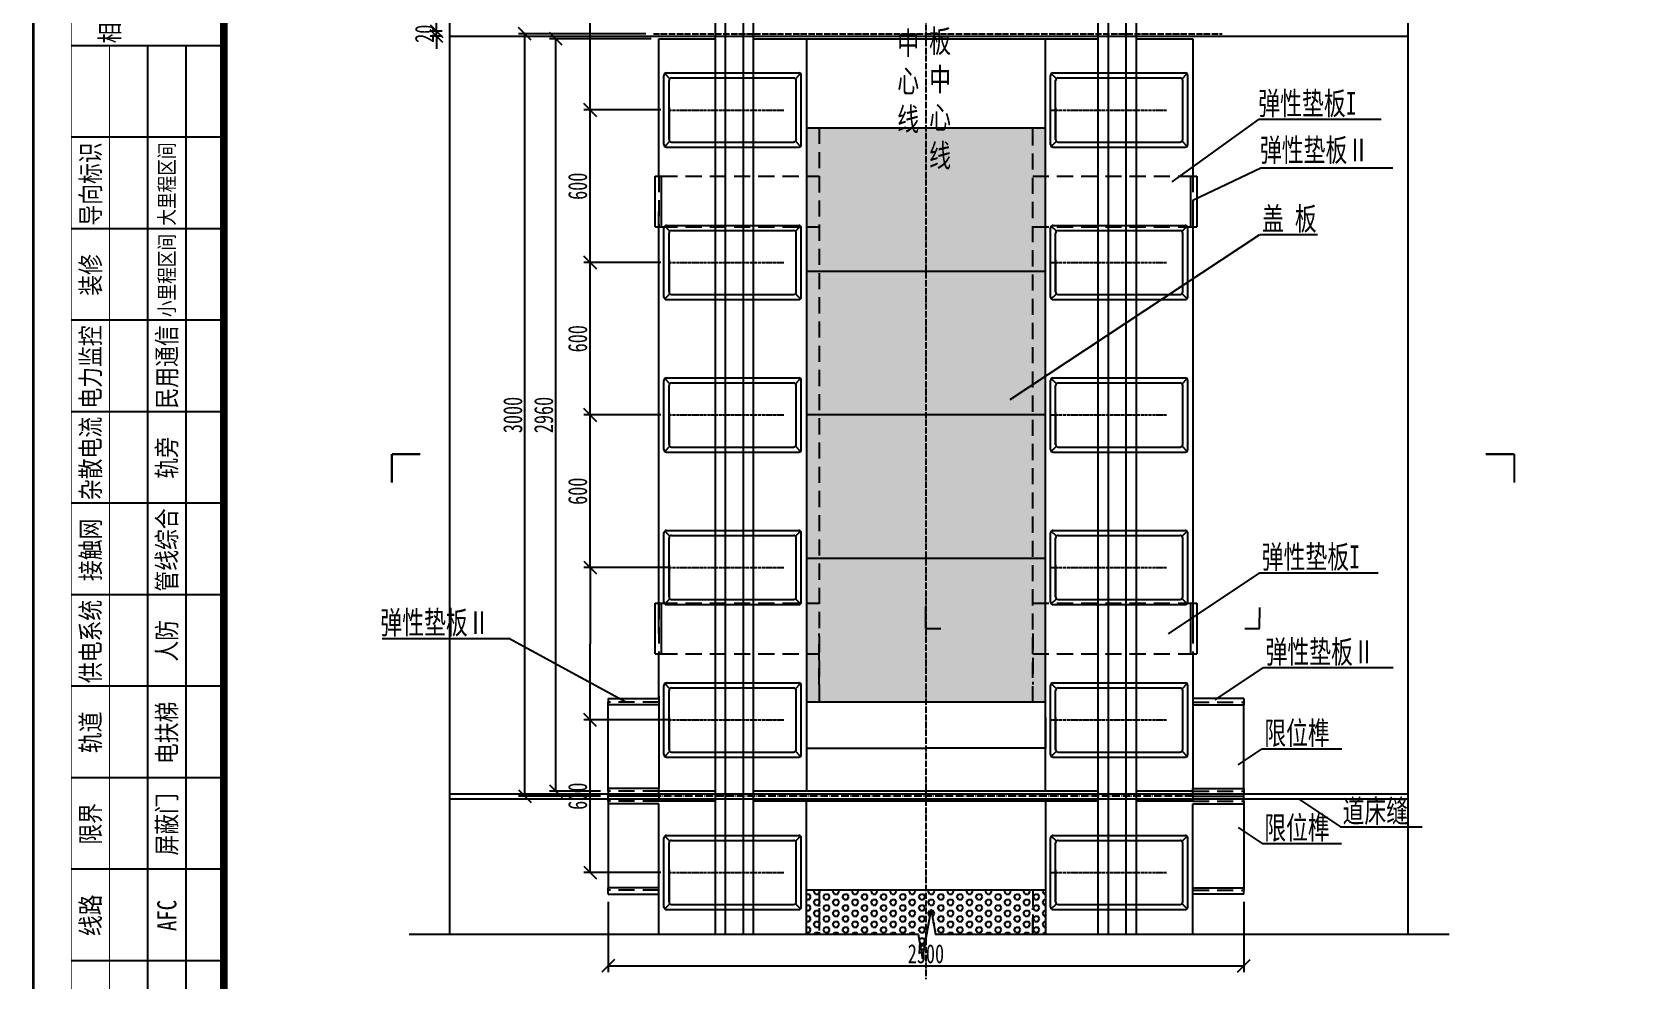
# Model space of a CAD drawing. Header units: millimetres. Extents: x -1537 to 20523, y -39880 to -29629.
# Drawn here: x -1537 to 4728, y -37281 to -33550 of the extents above; entities that cross this region are included whole.
import ezdxf
from ezdxf.enums import TextEntityAlignment as Align

# ---------------------------------------------------------------- set-up
doc = ezdxf.new("R2010")
doc.units = ezdxf.units.MM
for name, pattern in [('ACAD_ISO04W100', [30.5, 24, -3, 0.5, -3]), ('CENTER', [4.1, 3, -0.5, 0.1, -0.5]), ('DASHED', [19.05, 12.7, -6.35])]:
    doc.linetypes.add(name, pattern=pattern)
doc.layers.get('Defpoints').update_dxf_attribs({"color": 250})
for name, color, linetype in [('2', 4, 'Continuous'), ('4', 4, 'Continuous'), ('Axes', 7, 'ACAD_ISO04W100'), ('BZ', 7, 'Continuous'), ('GesoftDrawFrameCountersignBlockLayer', 7, 'Continuous'), ('GesoftDrawFrameCountersignLayer', 7, 'Continuous'), ('GesoftDrawFrameFrameBlockLayer', 7, 'Continuous'), ('GesoftDrawFrameInLineLayer', 85, 'Continuous'), ('GesoftDrawFrameOutLineLayer', 180, 'Continuous'), ('GesoftDrawFrameTitleLayer', 7, 'Continuous'), ('Q◆03 公共标注', 44, 'Continuous'), ('Wall-混凝土墙', 200, 'Continuous'), ('枠', 6, 'Continuous'), ('铁垫板', 7, 'Continuous')]:
    doc.layers.add(name, color=color, linetype=linetype)
doc.styles.add('HZ', font='SimSun.ttf', dxfattribs={"width": 0.7})
doc.styles.add('HZTXT', font='NSimSun.ttf', dxfattribs={"width": 0.7})
doc.styles.get("Standard").update_dxf_attribs({"font": 'arial.ttf'})
doc.styles.add('宋体样式', font='SimSun.ttf', dxfattribs={"width": 0.8})
doc.styles.add('宋体样式宽度0.7', font='SimSun.ttf', dxfattribs={"width": 0.7})
doc.styles.add('宋体样式宽度0.8', font='SimSun.ttf', dxfattribs={"width": 0.8})
doc.styles.add('条形码', font='BC_C39.FBC', dxfattribs={"height": 11})
doc.dimstyles.new('DIMN', dxfattribs={"dimtxt": 75, "dimasz": 50, "dimexe": 25, "dimexo": 30.0005, "dimgap": 10, "dimtad": 1, "dimdec": 0, "dimzin": 0, "dimdsep": 46, "dimtxsty": 'HZ', "dimblk": 'OBLIQUE', "dimcen": 0, "dimclrt": 7, "dimazin": 2, "dimtfac": 1, "dimtdec": 0, "dimtix": 1, "dimtmove": 2, "dimatfit": 3, "dimfxl": 0, "dimtolj": 1, "dimtzin": 0, "dimarcsym": 0})
doc.dimstyles.get("Standard").update_dxf_attribs({"dimtxt": 0.18, "dimasz": 0.18, "dimexe": 0.18, "dimexo": 0.0625, "dimgap": 0.09, "dimtad": 0, "dimtih": 1, "dimtoh": 1, "dimdec": 4, "dimzin": 0, "dimdsep": 46, "dimtxsty": 'Standard', "dimcen": 0.09, "dimadec": 0, "dimazin": 0, "dimtfac": 1, "dimtdec": 4, "dimtofl": 0, "dimtmove": 0, "dimatfit": 3, "dimfxl": 0, "dimtolj": 1, "dimtzin": 0, "dimarcsym": 0})

# ---------------------------------------------------------------- blocks, each defined once
blk = doc.blocks.new('_Oblique')
at = {"color": 0, "linetype": 'ByBlock', "lineweight": -2}
blk.add_line((-0.5, -0.5), (0.5, 0.5), dxfattribs=at)
blk = doc.blocks.new('*D18')
at = {"layer": 'Defpoints', "color": 0, "transparency": 16777216}
for p in [(523.3, -33577), (928.5, -33577), (728.5, -36537)]:
    blk.add_point(p, dxfattribs=at)
at = {"layer": 'Q◆03 公共标注', "color": 0, "lineweight": -2, "transparency": 16777216}
for p, q in [((898.5, -33577), (498.3, -33577)), ((523.3, -36537), (523.3, -33577)), ((698.5, -36537), (498.3, -36537))]:
    blk.add_line(p, q, dxfattribs=at)
at = {"layer": 'Q◆03 公共标注', "color": 0, "lineweight": -2, "transparency": 16777216, "xscale": 50, "yscale": 50, "zscale": 50}
for p, rotation in [((523.3, -33577), 90), ((523.3, -36537), 270)]:
    blk.add_blockref('_Oblique', p, dxfattribs=dict(at, rotation=rotation))
at = {"layer": 'Q◆03 公共标注', "color": 7, "transparency": 16777216, "insert": (475.8, -35057), "char_height": 75, "attachment_point": 5, "rotation": 90, "style": 'HZ'}
blk.add_mtext('\\A1;2960', dxfattribs=at)
blk = doc.blocks.new('*D19')
at = {"layer": 'Defpoints', "color": 0, "transparency": 16777216}
for p in [(401.7, -33557), (907.1, -33557), (728.5, -36557)]:
    blk.add_point(p, dxfattribs=at)
at = {"layer": 'Q◆03 公共标注', "color": 0, "lineweight": -2, "transparency": 16777216}
for p, q in [((877.1, -33557), (376.7, -33557)), ((401.7, -36557), (401.7, -33557)), ((698.5, -36557), (376.7, -36557))]:
    blk.add_line(p, q, dxfattribs=at)
at = {"layer": 'Q◆03 公共标注', "color": 0, "lineweight": -2, "transparency": 16777216, "xscale": 50, "yscale": 50, "zscale": 50}
for p, rotation in [((401.7, -33557), 90), ((401.7, -36557), 270)]:
    blk.add_blockref('_Oblique', p, dxfattribs=dict(at, rotation=rotation))
at = {"layer": 'Q◆03 公共标注', "color": 7, "transparency": 16777216, "insert": (354.2, -35057), "char_height": 75, "attachment_point": 5, "rotation": 90, "style": 'HZ'}
blk.add_mtext('\\A1;3000', dxfattribs=at)
blk = doc.blocks.new('*D21')
at = {"layer": 'Defpoints', "color": 0, "transparency": 16777216}
for p in [(728.5, -36942), (3228.5, -36942), (3228.5, -37224.8)]:
    blk.add_point(p, dxfattribs=at)
at = {"layer": 'Q◆03 公共标注', "color": 0, "lineweight": -2, "transparency": 16777216}
for p, q in [((728.5, -36972), (728.5, -37249.8)), ((3228.5, -36972), (3228.5, -37249.8)), ((728.5, -37224.8), (3228.5, -37224.8))]:
    blk.add_line(p, q, dxfattribs=at)
at = {"layer": 'Q◆03 公共标注', "color": 0, "lineweight": -2, "transparency": 16777216, "xscale": 50, "yscale": 50, "zscale": 50, "rotation": 180}
blk.add_blockref('_Oblique', (728.5, -37224.8), dxfattribs=at)
at = {"layer": 'Q◆03 公共标注', "color": 0, "lineweight": -2, "transparency": 16777216, "xscale": 50, "yscale": 50, "zscale": 50}
blk.add_blockref('_Oblique', (3228.5, -37224.8), dxfattribs=at)
at = {"layer": 'Q◆03 公共标注', "color": 7, "transparency": 16777216, "insert": (1978.5, -37177.3), "char_height": 75, "attachment_point": 5, "style": 'HZ'}
blk.add_mtext('\\A1;2500', dxfattribs=at)
blk = doc.blocks.new('*D22')
at = {"layer": 'BZ', "color": 0, "lineweight": -2, "transparency": 16777216}
for p, q in [((1508.5, -36247.1), (1508.5, -36368.2)), ((2448.5, -36247.1), (2448.5, -36368.2)), ((1508.6, -36368), (1977.9, -36368)), ((2448.3, -36368), (1979.1, -36368))]:
    blk.add_line(p, q, dxfattribs=at)
at = {"layer": 'BZ', "color": 0, "transparency": 16777216}
for points in [[(1508.6, -36368), (1508.6, -36368.1), (1508.5, -36368)], [(2448.3, -36368), (2448.3, -36368.1), (2448.5, -36368)]]:
    blk.add_solid(points, dxfattribs=at)
at = {"layer": 'Defpoints', "color": 0, "transparency": 16777216}
for p in [(1508.5, -36247), (2448.5, -36247), (2448.5, -36368)]:
    blk.add_point(p, dxfattribs=at)
at = {"layer": 'BZ', "color": 0, "transparency": 16777216, "insert": (1978.5, -36368), "char_height": 0.18, "attachment_point": 5}
blk.add_mtext('\\A1;940.0000', dxfattribs=at)
blk = doc.blocks.new('*D17')
at = {"layer": 'BZ', "color": 0, "lineweight": -2, "transparency": 16777216}
for p, q in [((966.6, -35657), (658.5, -35657)), ((658.7, -35657.2), (658.7, -35956.8)), ((658.7, -36256.8), (658.7, -35957.2)), ((966.6, -36257), (658.5, -36257))]:
    blk.add_line(p, q, dxfattribs=at)
at = {"layer": 'BZ', "color": 0, "transparency": 16777216}
for points in [[(658.6, -35657.2), (658.7, -35657.2), (658.7, -35657)], [(658.6, -36256.8), (658.7, -36256.8), (658.7, -36257)]]:
    blk.add_solid(points, dxfattribs=at)
at = {"layer": 'Defpoints', "color": 0, "transparency": 16777216}
for p in [(658.7, -35657), (966.7, -35657), (966.7, -36257)]:
    blk.add_point(p, dxfattribs=at)
at = {"layer": 'BZ', "color": 0, "transparency": 16777216, "insert": (658.7, -35957), "char_height": 0.18, "attachment_point": 5}
blk.add_mtext('\\A1;600.0000', dxfattribs=at)
blk = doc.blocks.new('*D12')
at = {"layer": 'Defpoints', "color": 0, "transparency": 16777216}
for p in [(658.7, -33857), (966.7, -33857), (966.7, -34457)]:
    blk.add_point(p, dxfattribs=at)
at = {"layer": 'Q◆03 公共标注', "color": 0, "lineweight": -2, "transparency": 16777216}
for p, q in [((936.7, -33857), (633.7, -33857)), ((658.7, -34457), (658.7, -33857)), ((936.7, -34457), (633.7, -34457))]:
    blk.add_line(p, q, dxfattribs=at)
at = {"layer": 'Q◆03 公共标注', "color": 0, "lineweight": -2, "transparency": 16777216, "xscale": 50, "yscale": 50, "zscale": 50}
for p, rotation in [((658.7, -33857), 90), ((658.7, -34457), 270)]:
    blk.add_blockref('_Oblique', p, dxfattribs=dict(at, rotation=rotation))
at = {"layer": 'Q◆03 公共标注', "color": 7, "transparency": 16777216, "insert": (609.2, -34157), "char_height": 75, "attachment_point": 5, "rotation": 90, "style": 'HZ'}
blk.add_mtext('\\A1;600', dxfattribs=at)
blk = doc.blocks.new('*D13')
at = {"layer": 'Defpoints', "color": 0, "transparency": 16777216}
for p in [(658.7, -33257), (966.7, -33257), (966.7, -33857)]:
    blk.add_point(p, dxfattribs=at)
at = {"layer": 'Q◆03 公共标注', "color": 0, "lineweight": -2, "transparency": 16777216}
for p, q in [((936.7, -33257), (633.7, -33257)), ((658.7, -33857), (658.7, -33257)), ((936.7, -33857), (633.7, -33857))]:
    blk.add_line(p, q, dxfattribs=at)
at = {"layer": 'Q◆03 公共标注', "color": 0, "lineweight": -2, "transparency": 16777216, "xscale": 50, "yscale": 50, "zscale": 50}
for p, rotation in [((658.7, -33257), 90), ((658.7, -33857), 270)]:
    blk.add_blockref('_Oblique', p, dxfattribs=dict(at, rotation=rotation))
at = {"layer": 'Q◆03 公共标注', "color": 7, "transparency": 16777216, "insert": (609.2, -33464), "char_height": 75, "attachment_point": 5, "rotation": 90, "style": 'HZ'}
blk.add_mtext('\\A1;600', dxfattribs=at)
blk = doc.blocks.new('*D14')
at = {"layer": 'Defpoints', "color": 0, "transparency": 16777216}
for p in [(658.7, -34457), (966.7, -34457), (966.7, -35057)]:
    blk.add_point(p, dxfattribs=at)
at = {"layer": 'Q◆03 公共标注', "color": 0, "lineweight": -2, "transparency": 16777216}
for p, q in [((936.7, -34457), (633.7, -34457)), ((658.7, -35057), (658.7, -34457)), ((936.7, -35057), (633.7, -35057))]:
    blk.add_line(p, q, dxfattribs=at)
at = {"layer": 'Q◆03 公共标注', "color": 0, "lineweight": -2, "transparency": 16777216, "xscale": 50, "yscale": 50, "zscale": 50}
for p, rotation in [((658.7, -34457), 90), ((658.7, -35057), 270)]:
    blk.add_blockref('_Oblique', p, dxfattribs=dict(at, rotation=rotation))
at = {"layer": 'Q◆03 公共标注', "color": 7, "transparency": 16777216, "insert": (609.2, -34757), "char_height": 75, "attachment_point": 5, "rotation": 90, "style": 'HZ'}
blk.add_mtext('\\A1;600', dxfattribs=at)
blk = doc.blocks.new('*D15')
at = {"layer": 'Defpoints', "color": 0, "transparency": 16777216}
for p in [(658.7, -35057), (966.7, -35057), (966.7, -35657)]:
    blk.add_point(p, dxfattribs=at)
at = {"layer": 'Q◆03 公共标注', "color": 0, "lineweight": -2, "transparency": 16777216}
for p, q in [((936.7, -35057), (633.7, -35057)), ((658.7, -35657), (658.7, -35057)), ((936.7, -35657), (633.7, -35657))]:
    blk.add_line(p, q, dxfattribs=at)
at = {"layer": 'Q◆03 公共标注', "color": 0, "lineweight": -2, "transparency": 16777216, "xscale": 50, "yscale": 50, "zscale": 50}
for p, rotation in [((658.7, -35057), 90), ((658.7, -35657), 270)]:
    blk.add_blockref('_Oblique', p, dxfattribs=dict(at, rotation=rotation))
at = {"layer": 'Q◆03 公共标注', "color": 7, "transparency": 16777216, "insert": (609.2, -35357), "char_height": 75, "attachment_point": 5, "rotation": 90, "style": 'HZ'}
blk.add_mtext('\\A1;600', dxfattribs=at)
blk = doc.blocks.new('*D16')
at = {"layer": 'Defpoints', "color": 0, "transparency": 16777216}
for p in [(658.7, -36257), (966.7, -36257), (966.7, -36857)]:
    blk.add_point(p, dxfattribs=at)
at = {"layer": 'Q◆03 公共标注', "color": 0, "lineweight": -2, "transparency": 16777216}
for p, q in [((936.7, -36257), (633.7, -36257)), ((658.7, -36857), (658.7, -36257)), ((936.7, -36857), (633.7, -36857))]:
    blk.add_line(p, q, dxfattribs=at)
at = {"layer": 'Q◆03 公共标注', "color": 0, "lineweight": -2, "transparency": 16777216, "xscale": 50, "yscale": 50, "zscale": 50}
for p, rotation in [((658.7, -36257), 90), ((658.7, -36857), 270)]:
    blk.add_blockref('_Oblique', p, dxfattribs=dict(at, rotation=rotation))
at = {"layer": 'Q◆03 公共标注', "color": 7, "transparency": 16777216, "insert": (609.2, -36557), "char_height": 75, "attachment_point": 5, "rotation": 90, "style": 'HZ'}
blk.add_mtext('\\A1;600', dxfattribs=at)
blk = doc.blocks.new('*D23')
at = {"layer": 'Defpoints', "color": 0, "transparency": 16777216}
for p in [(54.5, -33547), (106.2, -33547), (106.2, -33567)]:
    blk.add_point(p, dxfattribs=at)
at = {"layer": 'Q◆03 公共标注', "color": 0, "lineweight": -2, "transparency": 16777216}
for p, q in [((54.5, -33547), (54.5, -33497)), ((76.2, -33547), (29.5, -33547)), ((76.2, -33567), (29.5, -33567)), ((54.5, -33567), (54.5, -33547)), ((54.5, -33567), (54.5, -33617))]:
    blk.add_line(p, q, dxfattribs=at)
at = {"layer": 'Q◆03 公共标注', "color": 0, "lineweight": -2, "transparency": 16777216, "xscale": 50, "yscale": 50, "zscale": 50}
for p, rotation in [((54.5, -33547), 270), ((54.5, -33567), 90)]:
    blk.add_blockref('_Oblique', p, dxfattribs=dict(at, rotation=rotation))
at = {"layer": 'Q◆03 公共标注', "color": 7, "transparency": 16777216, "insert": (7, -33557), "char_height": 75, "attachment_point": 5, "rotation": 90, "style": 'HZ'}
blk.add_mtext('\\A1;20', dxfattribs=at)
blk = doc.blocks.new('杭州4号线二期会签定义_2e1cf7a908f61d0b50dc33cccab90907')
at = {"layer": 'GesoftDrawFrameCountersignLayer', "color": 7}
for p, q in [((0, 204), (-20, 204)), ((0, 192), (-20, 192)), ((0, 180), (-20, 180)), ((0, 168), (-20, 168)), ((0, 156), (-20, 156)), ((0, 144), (-20, 144)), ((0, 132), (-20, 132)), ((0, 120), (-20, 120)), ((0, 108), (-20, 108)), ((0, 96), (-20, 96)), ((0, 84), (-20, 84))]:
    blk.add_line(p, q, dxfattribs=at)
for points in [[(0, 285), (0, 0)], [(-10, 204), (-10, 0)], [(-5, 204), (-5, 0)]]:
    blk.add_lwpolyline(points, dxfattribs=at)
at = {"layer": 'GesoftDrawFrameCountersignLayer', "color": 7, "const_width": 0.1}
for points in [[(-20, 282), (-20, 0)], [(-15, 204), (-15, 0)]]:
    blk.add_lwpolyline(points, dxfattribs=at)
at = {"layer": 'GesoftDrawFrameCountersignLayer', "color": 7, "style": '宋体样式宽度0.8', "width": 0.8}
for s, height, p in [('相关线路', 2.5, (-13.71, 204.33)), ('导向标识', 2.5, (-16.23, 180.42)), ('大里程区间', 2, (-6.48, 180.42)), ('小里程区间', 2, (-6.48, 168.42)), ('装修', 2.5, (-16.23, 171.23)), ('电力监控', 2.5, (-16.23, 156.42)), ('民用通信', 2.5, (-6.23, 156.42)), ('杂散电流', 2.5, (-16.23, 144.42)), ('轨旁', 2.5, (-6.23, 147.23)), ('管线综合', 2.5, (-6.23, 132.42)), ('接触网', 2.5, (-16.23, 133.8)), ('供电系统', 2.5, (-16.23, 120.42)), ('人防', 2.5, (-6.23, 123.23)), ('电扶梯', 2.5, (-6.23, 109.8)), ('轨道', 2.5, (-16.23, 111.23)), ('限界', 2.5, (-16.23, 99.23)), ('屏蔽门', 2.5, (-6.23, 97.8)), ('线路', 2.5, (-16.23, 87.23)), ('AFC', 2.5, (-6.23, 87.9))]:
    blk.add_text(s, height=height, rotation=90, dxfattribs=at).set_placement(p)
blk = doc.blocks.new('0.75_ffb4e8d4558ec0704e1d2cd9ca1a2cbc')
at = {"layer": 'GesoftDrawFrameInLineLayer', "color": 0, "const_width": 1}
blk.add_lwpolyline([(0, 0), (0, 287), (-705, 287), (-705, 0), (0, 0)], dxfattribs=at)
at = {"layer": 'GesoftDrawFrameOutLineLayer', "color": 0, "const_width": 0.35}
blk.add_lwpolyline([(5, -5), (5, 292), (-730, 292), (-730, -5), (5, -5)], dxfattribs=at)
blk = doc.blocks.new('GESOFT00000000NEW_049a35bf7f0736cc4250df00ece10f93_ffb4e8d4558ec0704e1d2cd9ca1a2cbc_2e1cf7a908f61d0b50dc33cccab90907')
at = {"layer": 'GesoftDrawFrameCountersignBlockLayer'}
blk.add_blockref('杭州4号线二期会签定义_2e1cf7a908f61d0b50dc33cccab90907', (-705, 0), dxfattribs=at)
at = {"layer": 'GesoftDrawFrameFrameBlockLayer'}
blk.add_blockref('0.75_ffb4e8d4558ec0704e1d2cd9ca1a2cbc', (0, 0), dxfattribs=at)
at = {"layer": 'GesoftDrawFrameTitleLayer', "color": 7, "style": '条形码', "width": 2}
blk.add_attdef('BARCODE', (-2.8, 60.5), '', height=6, rotation=90, dxfattribs=at)
at = {"layer": 'GesoftDrawFrameTitleLayer', "style": '宋体样式'}
for tag, height, width, p in [('GCMC0', 3.6, 0.8, (-40, 43.4)), ('SHEJI', 2.5, 0.8, (-154, 35.2)), ('SHEJI2', 2.5, 0.8, (-137.76, 35.27)), ('SJJD', 2.5, 0.8, (-14, 34.4)), ('JIAOHE', 2.5, 0.8, (-154, 28.8)), ('JIAOHE2', 2.5, 0.8, (-137.61, 28.83)), ('VERSION0', 2.5, 0.8, (-14, 26.4)), ('ZTSD', 2.5, 0.8, (-190, 24)), ('ZYFZR1', 2.5, 0.8, (-154, 22.4)), ('ZYFZR2', 2.5, 0.8, (-137.76, 22.24)), ('CEMING', 4, 0.7, (-84, 22.59)), ('BILI', 2.5, 0.8, (-14, 18.4)), ('XMFZR1', 2.5, 0.8, (-154, 16)), ('XMFZR2', 2.5, 0.8, (-137.98, 16.22)), ('DOCNAME0', 3.5, 0.9, (-84, 13.27)), ('SENHE', 2.5, 0.8, (-154, 9.6)), ('SENHE2', 2.5, 0.8, (-137.41, 9.52)), ('DOCNAME2', 3.5, 0.9, (-84, 9.42)), ('RIQI', 2.5, 0.8, (-14, 10.4)), ('XTSD', 2.5, 0.8, (-190, 4.8)), ('SENDING', 2.5, 0.8, (-154, 3.2)), ('SENDING2', 2.5, 0.8, (-137.41, 3.81)), ('TUHAO', 2.5, 0.8, (-91.5, 3.2)), ('PROJECTNO', 2.5, 0.8, (-47.5, 3.2)), ('PAGENUMBER', 2.5, 0.8, (-31.78, 3.83)), ('PAGECOUNT', 2.5, 0.8, (-10.8, 3.83))]:
    blk.add_attdef(tag, text='', height=height, dxfattribs=dict(at, width=width)).set_placement(p, align=Align.MIDDLE_CENTER)
blk.add_attdef('PIANMING', text='', height=4, dxfattribs=at).set_placement((-84, 31.09), align=Align.MIDDLE_CENTER)

msp = doc.modelspace()

# ---------------------------------------------------------------- hatches: boundary and pattern name
at = {"layer": 'BZ'}
h = msp.add_hatch(dxfattribs=at)
h.set_pattern_fill('HEX', color=256, scale=100, style=0)
h.set_pattern_definition([(0, (-16837.072, 1964.336), (0, 21.650635), [12.5, -25]), (120, (-16837.072, 1964.336), (-18.75, -10.825318), [12.5, -25]), (60, (-16824.572, 1964.336), (-18.75, 10.825318), [12.5, -25])])
h.paths.add_polyline_path([(1508.46258, -33927.01782), (2448.46258, -33927.01782), (2448.46258, -36187.01782), (1508.46258, -36187.01782)])
h = msp.add_hatch(dxfattribs=at)
h.set_pattern_fill('HEX', color=256, scale=100, style=0)
h.set_pattern_definition([(0, (-16080.887, -13775.577), (0, 21.650635), [12.5, -25]), (120, (-16080.887, -13775.577), (-18.75, -10.825318), [12.5, -25]), (60, (-16068.387, -13775.577), (-18.75, 10.825318), [12.5, -25])])
h.paths.add_polyline_path([(1508.46258, -37099.36661), (1948.25145, -37099.36661), (1965.12392, -37195.05515), (1998.86886, -37003.67807), (2015.74133, -37099.36661), (2448.46258, -37099.36661), (2448.46258, -36927.01782), (1508.46258, -36927.01782)])

# ---------------------------------------------------------------- linework, layer by layer
at = {"color": 3}
msp.add_line((798.08078, -36187.01782), (338.17484, -35935.77156), dxfattribs=at)
at = {"layer": '2'}
for p, q in [((928.46258, -34117.01782), (938.46258, -34117.01782)), ((3018.46258, -34117.01782), (3028.46258, -34117.01782)), ((928.46258, -34317.01782), (938.46258, -34317.01782)), ((3018.46258, -34317.01782), (3028.46258, -34317.01782)), ((928.46258, -35797.01782), (938.46258, -35797.01782)), ((3018.46258, -35797.01782), (3028.46258, -35797.01782)), ((3018.46258, -35997.01782), (3028.46258, -35997.01782))]:
    msp.add_line(p, q, dxfattribs=at)
at = {"layer": '4'}
for p, q in [((106.17022, -37099.36661), (106.17022, -33022.42944)), ((3874.87812, -37099.36661), (3874.87812, -33022.42944)), ((106.17022, -33567.01782), (3874.87812, -33567.01782)), ((928.46258, -33577.01782), (1150.96258, -33577.01782)), ((928.46258, -34117.01782), (928.46258, -33577.01782)), ((1300.96258, -33577.01782), (2655.96258, -33577.01782)), ((1508.46258, -33577.01782), (1508.46258, -36537.01782)), ((2448.46258, -36537.01782), (2448.46258, -33577.01782)), ((2805.99267, -33577.01782), (3028.46258, -33577.01782)), ((3028.46258, -33577.01782), (3028.46258, -34117.01782)), ((1508.46258, -33927.01782), (2448.46258, -33927.01782)), ((913.46258, -34317.01782), (913.46258, -34117.01782)), ((913.46258, -34117.01782), (938.46258, -34117.01782)), ((938.46258, -34317.01782), (938.46258, -34117.01782)), ((3018.46258, -34117.01782), (3018.46258, -34317.01782)), ((3018.46258, -34117.01782), (3043.46258, -34117.01782)), ((3043.46258, -34117.01782), (3043.46258, -34317.01782)), ((928.46258, -35917.01782), (928.46258, -34257.01782)), ((3028.46258, -34257.01782), (3028.46258, -35917.01782)), ((913.46258, -34317.01782), (938.46258, -34317.01782)), ((3018.46258, -34317.01782), (3043.46258, -34317.01782)), ((2448.46258, -34492.01782), (1508.46258, -34492.01782)), ((2448.46258, -35057.01782), (1508.46258, -35057.01782)), ((2448.46258, -35622.01782), (1508.46258, -35622.01782)), ((913.46258, -35997.01782), (913.46258, -35797.01782)), ((913.46258, -35797.01782), (938.46258, -35797.01782)), ((938.46258, -35997.01782), (938.46258, -35797.01782)), ((1978.46258, -35897.01782), (1978.47617, -35812.44619)), ((3018.46258, -35797.01782), (3018.46258, -35997.01782)), ((3018.46258, -35797.01782), (3043.46258, -35797.01782)), ((3043.46258, -35797.01782), (3043.46258, -35997.01782)), ((3290.90694, -35897.01782), (3290.92054, -35815.01189)), ((1978.46258, -35897.01782), (2036.90396, -35897.01782)), ((3232.46556, -35897.01782), (3290.90694, -35897.01782)), ((913.46258, -35997.01782), (938.46258, -35997.01782)), ((928.46258, -36177.01782), (928.46258, -35997.01782)), ((3018.46258, -35997.01782), (3043.46258, -35997.01782)), ((3028.46258, -35997.01782), (3028.46258, -36187.01782)), ((728.46258, -36172.01782), (928.46258, -36172.01782)), ((728.46258, -36172.01782), (728.46258, -36197.01782)), ((728.46258, -36537.01782), (728.46258, -36187.01782)), ((928.46258, -36197.01782), (728.46258, -36197.01782)), ((928.46258, -36162.01782), (928.46258, -36527.01782)), ((2448.46258, -36187.01782), (1508.46258, -36187.01782)), ((3228.46258, -36172.01782), (3028.46258, -36172.01782)), ((3028.46258, -36172.01782), (3028.46258, -36197.01782)), ((3028.46258, -36197.01782), (3228.46258, -36197.01782)), ((3028.46258, -36197.01782), (3028.46258, -36527.01782)), ((3228.46258, -36172.01782), (3228.46258, -36197.01782)), ((3228.46258, -36537.01782), (3228.46258, -36187.01782)), ((106.17022, -36547.01782), (3874.87812, -36547.01782)), ((106.17022, -36567.01782), (3874.87812, -36567.01782)), ((728.46258, -36527.01782), (728.46258, -36552.01782)), ((928.46258, -36527.01782), (728.46258, -36527.01782)), ((728.46258, -36577.01782), (728.46258, -36552.01782)), ((928.46258, -36557.01782), (728.46258, -36557.01782)), ((928.46258, -36557.01782), (728.46258, -36557.01782)), ((728.46258, -36577.01782), (728.46258, -36927.01782)), ((928.46258, -36587.01782), (728.46258, -36587.01782)), ((928.46258, -36552.01782), (928.46258, -36527.01782)), ((1150.96258, -36537.01782), (928.46258, -36537.01782)), ((928.46258, -36552.01782), (928.46258, -36577.01782)), ((1150.96258, -36577.01782), (928.46258, -36577.01782)), ((928.46258, -37099.36661), (928.46258, -36587.01782)), ((2655.96258, -36537.01782), (1300.96258, -36537.01782)), ((2655.96258, -36577.01782), (1300.96258, -36577.01782)), ((1508.46258, -37099.36661), (1508.46258, -36577.01782)), ((2448.46258, -36577.01782), (2448.46258, -37099.36661)), ((3028.46258, -36537.01782), (2805.99267, -36537.01782)), ((3028.46258, -36577.01782), (2805.99267, -36577.01782)), ((3028.46258, -36552.01782), (3028.46258, -36527.01782)), ((3028.46258, -36527.01782), (3228.46258, -36527.01782)), ((3028.46258, -36552.01782), (3028.46258, -36577.01782)), ((3028.46258, -36557.01782), (3228.46258, -36557.01782)), ((3028.46258, -36557.01782), (3228.46258, -36557.01782)), ((3028.46258, -36587.01782), (3228.46258, -36587.01782)), ((3028.46258, -36917.01782), (3028.46258, -36587.01782)), ((3228.46258, -36527.01782), (3228.46258, -36552.01782)), ((3228.46258, -36577.01782), (3228.46258, -36552.01782)), ((3228.46258, -36577.01782), (3228.46258, -36927.01782)), ((728.46258, -36942.01782), (728.46258, -36917.01782)), ((928.46258, -36917.01782), (728.46258, -36917.01782)), ((728.46258, -36942.01782), (928.46258, -36942.01782)), ((2448.46258, -36927.01782), (1508.46258, -36927.01782)), ((3028.46258, -37099.36661), (3028.46258, -36917.01782)), ((3028.46258, -36917.01782), (3228.46258, -36917.01782)), ((3228.46258, -36942.01782), (3028.46258, -36942.01782)), ((3228.46258, -36942.01782), (3228.46258, -36917.01782))]:
    msp.add_line(p, q, dxfattribs=at)
at = {"layer": '4', "color": 2, "linetype": 'DASHED', "ltscale": 5}
for p, q in [((1558.46258, -33927.01782), (1558.46258, -36187.01782)), ((2398.46258, -36187.01782), (2398.46258, -33927.01782)), ((928.46258, -34117.01782), (928.46258, -34317.01782)), ((938.46258, -34117.01782), (1558.46258, -34117.01782)), ((2398.46258, -34117.01782), (3018.46258, -34117.01782)), ((3028.46258, -34117.01782), (3028.46258, -34317.01782)), ((938.46258, -34317.01782), (1558.46258, -34317.01782)), ((2398.46258, -34317.01782), (3018.46258, -34317.01782)), ((928.46258, -35797.01782), (928.46258, -35997.01782)), ((938.46258, -35797.01782), (1558.46258, -35797.01782)), ((2398.46258, -35797.01782), (3018.46258, -35797.01782)), ((3028.46258, -35797.01782), (3028.46258, -35997.01782)), ((1558.46258, -36117.01782), (1558.46258, -35917.01782)), ((2398.46258, -35917.01782), (2398.46258, -36117.01782)), ((938.46258, -35997.01782), (1558.46258, -35997.01782)), ((2398.46258, -35997.01782), (3018.46258, -35997.01782)), ((928.46258, -36187.01782), (728.46258, -36187.01782)), ((3028.46258, -36187.01782), (3228.46258, -36187.01782)), ((928.46258, -36537.01782), (728.46258, -36537.01782)), ((928.46258, -36577.01782), (728.46258, -36577.01782)), ((3028.46258, -36537.01782), (3228.46258, -36537.01782)), ((3028.46258, -36577.01782), (3228.46258, -36577.01782)), ((928.46258, -36927.01782), (728.46258, -36927.01782)), ((1558.46258, -36927.01782), (1558.46258, -37099.36661)), ((2398.46258, -36927.01782), (2398.46258, -37099.36661)), ((3028.46258, -36927.01782), (3228.46258, -36927.01782)), ((1558.46258, -36997.01782), (1558.46258, -37099.36661)), ((2398.46258, -37099.36661), (2398.46258, -36997.01782))]:
    msp.add_line(p, q, dxfattribs=at)
at = {"layer": 'Axes', "color": 6}
for p, q in [((1978.46258, -33032.47067), (1978.46258, -37277.3553)), ((907.09553, -33557.01782), (3143.01842, -33557.01782))]:
    msp.add_line(p, q, dxfattribs=at)
at = {"layer": 'Axes', "color": 2, "ltscale": 0.5}
for p, q in [((966.65729, -33857.01782), (1419.30367, -33857.01782)), ((2472.36155, -33857.01782), (2925.00792, -33857.01782)), ((966.65729, -34457.01782), (1419.30367, -34457.01782)), ((2472.36155, -34457.01782), (2925.00792, -34457.01782)), ((966.65729, -35057.01782), (1419.30367, -35057.01782)), ((2472.36155, -35057.01782), (2925.00792, -35057.01782)), ((966.65729, -35657.01782), (1419.30367, -35657.01782)), ((2472.36155, -35657.01782), (2925.00792, -35657.01782)), ((966.65729, -36257.01782), (1419.30367, -36257.01782)), ((2472.36155, -36257.01782), (2925.00792, -36257.01782)), ((966.65729, -36857.01782), (1419.30367, -36857.01782)), ((2472.36155, -36857.01782), (2925.00792, -36857.01782))]:
    msp.add_line(p, q, dxfattribs=at)
at = {"layer": 'BZ', "color": 1}
for p, q in [((948.51359, -33993.01782), (948.51359, -33721.01782)), ((971.44253, -33733.94675), (951.44253, -33713.94675)), ((958.51359, -33711.01782), (1478.46258, -33711.01782)), ((968.51359, -33973.01782), (968.51359, -33741.01782)), ((978.51359, -33731.01782), (1458.46258, -33731.01782)), ((1465.53365, -33733.94675), (1485.53365, -33713.94675)), ((1468.46258, -33973.01782), (1468.46258, -33741.01782)), ((1488.46258, -33993.01782), (1488.46258, -33721.01782)), ((2468.51359, -33993.01782), (2468.51359, -33721.01782)), ((2491.44253, -33733.94675), (2471.44253, -33713.94675)), ((2478.51359, -33711.01782), (2998.46258, -33711.01782)), ((2488.51359, -33973.01782), (2488.51359, -33741.01782)), ((2498.51359, -33731.01782), (2978.46258, -33731.01782)), ((2985.53365, -33733.94675), (3005.53365, -33713.94675)), ((2988.46258, -33973.01782), (2988.46258, -33741.01782)), ((3008.46258, -33993.01782), (3008.46258, -33721.01782)), ((968.51359, -33846.81478), (968.51359, -33973.01782)), ((2488.51359, -33846.81478), (2488.51359, -33973.01782)), ((951.44253, -34000.08889), (971.44253, -33980.08889)), ((958.51359, -34003.01782), (1478.46258, -34003.01782)), ((978.51359, -33983.01782), (1458.46258, -33983.01782)), ((1465.53365, -33980.08889), (1485.53365, -34000.08889)), ((2471.44253, -34000.08889), (2491.44253, -33980.08889)), ((2478.51359, -34003.01782), (2998.46258, -34003.01782)), ((2498.51359, -33983.01782), (2978.46258, -33983.01782)), ((2985.53365, -33980.08889), (3005.53365, -34000.08889)), ((948.51359, -34593.01782), (948.51359, -34321.01782)), ((971.44253, -34333.94675), (951.44253, -34313.94675)), ((958.51359, -34311.01782), (1478.46258, -34311.01782)), ((978.51359, -34331.01782), (1458.46258, -34331.01782)), ((1465.53365, -34333.94675), (1485.53365, -34313.94675)), ((1488.46258, -34593.01782), (1488.46258, -34321.01782)), ((2468.51359, -34593.01782), (2468.51359, -34321.01782)), ((2491.44253, -34333.94675), (2471.44253, -34313.94675)), ((2478.51359, -34311.01782), (2998.46258, -34311.01782)), ((2498.51359, -34331.01782), (2978.46258, -34331.01782)), ((2985.53365, -34333.94675), (3005.53365, -34313.94675)), ((3008.46258, -34593.01782), (3008.46258, -34321.01782)), ((968.51359, -34573.01782), (968.51359, -34341.01782)), ((1468.46258, -34573.01782), (1468.46258, -34341.01782)), ((2488.51359, -34573.01782), (2488.51359, -34341.01782)), ((2988.46258, -34573.01782), (2988.46258, -34341.01782)), ((968.51359, -34446.81478), (968.51359, -34573.01782)), ((2488.51359, -34446.81478), (2488.51359, -34573.01782)), ((951.44253, -34600.08889), (971.44253, -34580.08889)), ((978.51359, -34583.01782), (1458.46258, -34583.01782)), ((1465.53365, -34580.08889), (1485.53365, -34600.08889)), ((2471.44253, -34600.08889), (2491.44253, -34580.08889)), ((2498.51359, -34583.01782), (2978.46258, -34583.01782)), ((2985.53365, -34580.08889), (3005.53365, -34600.08889)), ((958.51359, -34603.01782), (1478.46258, -34603.01782)), ((2478.51359, -34603.01782), (2998.46258, -34603.01782)), ((948.51359, -35193.01782), (948.51359, -34921.01782)), ((971.44253, -34933.94675), (951.44253, -34913.94675)), ((958.51359, -34911.01782), (1478.46258, -34911.01782)), ((968.51359, -35173.01782), (968.51359, -34941.01782)), ((978.51359, -34931.01782), (1458.46258, -34931.01782)), ((1465.53365, -34933.94675), (1485.53365, -34913.94675)), ((1468.46258, -35173.01782), (1468.46258, -34941.01782)), ((1488.46258, -35193.01782), (1488.46258, -34921.01782)), ((2468.51359, -35193.01782), (2468.51359, -34921.01782)), ((2491.44253, -34933.94675), (2471.44253, -34913.94675)), ((2478.51359, -34911.01782), (2998.46258, -34911.01782)), ((2488.51359, -35173.01782), (2488.51359, -34941.01782)), ((2498.51359, -34931.01782), (2978.46258, -34931.01782)), ((2985.53365, -34933.94675), (3005.53365, -34913.94675)), ((2988.46258, -35173.01782), (2988.46258, -34941.01782)), ((3008.46258, -35193.01782), (3008.46258, -34921.01782)), ((968.51359, -35046.81478), (968.51359, -35173.01782)), ((2488.51359, -35046.81478), (2488.51359, -35173.01782)), ((951.44253, -35200.08889), (971.44253, -35180.08889)), ((958.51359, -35203.01782), (1478.46258, -35203.01782)), ((978.51359, -35183.01782), (1458.46258, -35183.01782)), ((1465.53365, -35180.08889), (1485.53365, -35200.08889)), ((2471.44253, -35200.08889), (2491.44253, -35180.08889)), ((2478.51359, -35203.01782), (2998.46258, -35203.01782)), ((2498.51359, -35183.01782), (2978.46258, -35183.01782)), ((2985.53365, -35180.08889), (3005.53365, -35200.08889)), ((948.51359, -35793.01782), (948.51359, -35521.01782)), ((971.44253, -35533.94675), (951.44253, -35513.94675)), ((958.51359, -35511.01782), (1478.46258, -35511.01782)), ((1465.53365, -35533.94675), (1485.53365, -35513.94675)), ((1488.46258, -35793.01782), (1488.46258, -35521.01782)), ((2468.51359, -35793.01782), (2468.51359, -35521.01782)), ((2491.44253, -35533.94675), (2471.44253, -35513.94675)), ((2478.51359, -35511.01782), (2998.46258, -35511.01782)), ((2985.53365, -35533.94675), (3005.53365, -35513.94675)), ((3008.46258, -35793.01782), (3008.46258, -35521.01782)), ((968.51359, -35773.01782), (968.51359, -35541.01782)), ((978.51359, -35531.01782), (1458.46258, -35531.01782)), ((1468.46258, -35773.01782), (1468.46258, -35541.01782)), ((2488.51359, -35773.01782), (2488.51359, -35541.01782)), ((2498.51359, -35531.01782), (2978.46258, -35531.01782)), ((2988.46258, -35773.01782), (2988.46258, -35541.01782)), ((968.51359, -35646.81478), (968.51359, -35773.01782)), ((2488.51359, -35646.81478), (2488.51359, -35773.01782)), ((951.44253, -35800.08889), (971.44253, -35780.08889)), ((958.51359, -35803.01782), (1478.46258, -35803.01782)), ((978.51359, -35783.01782), (1458.46258, -35783.01782)), ((1465.53365, -35780.08889), (1485.53365, -35800.08889)), ((2471.44253, -35800.08889), (2491.44253, -35780.08889)), ((2478.51359, -35803.01782), (2998.46258, -35803.01782)), ((2498.51359, -35783.01782), (2978.46258, -35783.01782)), ((2985.53365, -35780.08889), (3005.53365, -35800.08889)), ((948.51359, -36393.01782), (948.51359, -36121.01782)), ((971.44253, -36133.94675), (951.44253, -36113.94675)), ((958.51359, -36111.01782), (1478.46258, -36111.01782)), ((968.51359, -36373.01782), (968.51359, -36141.01782)), ((978.51359, -36131.01782), (1458.46258, -36131.01782)), ((1465.53365, -36133.94675), (1485.53365, -36113.94675)), ((1468.46258, -36373.01782), (1468.46258, -36141.01782)), ((1488.46258, -36393.01782), (1488.46258, -36121.01782)), ((2468.51359, -36393.01782), (2468.51359, -36121.01782)), ((2491.44253, -36133.94675), (2471.44253, -36113.94675)), ((2478.51359, -36111.01782), (2998.46258, -36111.01782)), ((2488.51359, -36373.01782), (2488.51359, -36141.01782)), ((2498.51359, -36131.01782), (2978.46258, -36131.01782)), ((2985.53365, -36133.94675), (3005.53365, -36113.94675)), ((2988.46258, -36373.01782), (2988.46258, -36141.01782)), ((3008.46258, -36393.01782), (3008.46258, -36121.01782)), ((968.51359, -36246.81478), (968.51359, -36373.01782)), ((2488.51359, -36246.81478), (2488.51359, -36373.01782)), ((951.44253, -36400.08889), (971.44253, -36380.08889)), ((978.51359, -36383.01782), (1458.46258, -36383.01782)), ((1465.53365, -36380.08889), (1485.53365, -36400.08889)), ((2471.44253, -36400.08889), (2491.44253, -36380.08889)), ((2498.51359, -36383.01782), (2978.46258, -36383.01782)), ((2985.53365, -36380.08889), (3005.53365, -36400.08889)), ((958.51359, -36403.01782), (1478.46258, -36403.01782)), ((2478.51359, -36403.01782), (2998.46258, -36403.01782)), ((971.44253, -36733.94675), (951.44253, -36713.94675)), ((958.51359, -36711.01782), (1478.46258, -36711.01782)), ((1465.53365, -36733.94675), (1485.53365, -36713.94675)), ((2491.44253, -36733.94675), (2471.44253, -36713.94675)), ((2478.51359, -36711.01782), (2998.46258, -36711.01782)), ((2985.53365, -36733.94675), (3005.53365, -36713.94675)), ((948.51359, -36993.01782), (948.51359, -36721.01782)), ((968.51359, -36973.01782), (968.51359, -36741.01782)), ((978.51359, -36731.01782), (1458.46258, -36731.01782)), ((1468.46258, -36973.01782), (1468.46258, -36741.01782)), ((1488.46258, -36993.01782), (1488.46258, -36721.01782)), ((2468.51359, -36993.01782), (2468.51359, -36721.01782)), ((2488.51359, -36973.01782), (2488.51359, -36741.01782)), ((2498.51359, -36731.01782), (2978.46258, -36731.01782)), ((2988.46258, -36973.01782), (2988.46258, -36741.01782)), ((3008.46258, -36993.01782), (3008.46258, -36721.01782)), ((968.51359, -36846.81478), (968.51359, -36973.01782)), ((2488.51359, -36846.81478), (2488.51359, -36973.01782)), ((951.44253, -37000.08889), (971.44253, -36980.08889)), ((958.51359, -37003.01782), (1478.46258, -37003.01782)), ((978.51359, -36983.01782), (1458.46258, -36983.01782)), ((1465.53365, -36980.08889), (1485.53365, -37000.08889)), ((2471.44253, -37000.08889), (2491.44253, -36980.08889)), ((2478.51359, -37003.01782), (2998.46258, -37003.01782)), ((2498.51359, -36983.01782), (2978.46258, -36983.01782)), ((2985.53365, -36980.08889), (3005.53365, -37000.08889))]:
    msp.add_line(p, q, dxfattribs=at)
at = {"layer": 'BZ'}
for p, q in [((2947.07078, -34139.89975), (3289.018, -33892.83848)), ((3289.018, -33892.83848), (3768.91694, -33892.83848)), ((3028.46258, -34212.34243), (3296.14774, -34084.93492)), ((3296.14774, -34084.93492), (3815.19547, -34084.93492)), ((2310.1337, -34996.17992), (3291.15005, -34346.96589)), ((3292.62631, -34346.96589), (3518.06221, -34346.96589)), ((2932.76561, -35918.14759), (3291.15005, -35677.44334)), ((3291.15005, -35677.44334), (3756.7495, -35677.44334)), ((-159.50281, -35935.77156), (338.17484, -35935.77156)), ((3116.29882, -36177.41833), (3306.13055, -36051.06596)), ((3306.13055, -36051.06596), (3815.58809, -36051.06596)), ((3206.40322, -36433.73116), (3301.31909, -36370.55497)), ((3301.31909, -36370.55497), (3614.16428, -36370.55497)), ((3443.43158, -36567.01782), (3609.13503, -36677.31037)), ((3206.40322, -36680.30448), (3301.31909, -36743.48067)), ((3609.13503, -36677.31037), (3929.67412, -36677.31037)), ((3301.31909, -36743.48067), (3612.68378, -36743.48067))]:
    msp.add_line(p, q, dxfattribs=at)
msp.add_lwpolyline([(-53.4047, -37099.36661), (1948.25145, -37099.36661), (1965.12392, -37195.05515), (1998.86886, -37003.67807), (2015.74133, -37099.36661), (4035.72247, -37099.36661)], dxfattribs=at)
at = {"layer": 'BZ', "color": 1}
for centre, start, end in [((958.51359, -33721.01782), 90, 180), ((978.51359, -33741.01782), 90, 180), ((1458.46258, -33741.01782), 0, 90), ((1478.46258, -33721.01782), 0, 90), ((2478.51359, -33721.01782), 90, 180), ((2498.51359, -33741.01782), 90, 180), ((2978.46258, -33741.01782), 0, 90), ((2998.46258, -33721.01782), 0, 90), ((958.51359, -33993.01782), 180, 270), ((978.51359, -33973.01782), 180, 270), ((1458.46258, -33973.01782), 270, 0), ((1478.46258, -33993.01782), 270, 0), ((2478.51359, -33993.01782), 180, 270), ((2498.51359, -33973.01782), 180, 270), ((2978.46258, -33973.01782), 270, 0), ((2998.46258, -33993.01782), 270, 0), ((958.51359, -34321.01782), 90, 180), ((978.51359, -34341.01782), 90, 180), ((1458.46258, -34341.01782), 0, 90), ((1478.46258, -34321.01782), 0, 90), ((2478.51359, -34321.01782), 90, 180), ((2498.51359, -34341.01782), 90, 180), ((2978.46258, -34341.01782), 0, 90), ((2998.46258, -34321.01782), 0, 90), ((978.51359, -34573.01782), 180, 270), ((1458.46258, -34573.01782), 270, 0), ((2498.51359, -34573.01782), 180, 270), ((2978.46258, -34573.01782), 270, 0), ((958.51359, -34593.01782), 180, 270), ((1478.46258, -34593.01782), 270, 0), ((2478.51359, -34593.01782), 180, 270), ((2998.46258, -34593.01782), 270, 0), ((958.51359, -34921.01782), 90, 180), ((978.51359, -34941.01782), 90, 180), ((1458.46258, -34941.01782), 0, 90), ((1478.46258, -34921.01782), 0, 90), ((2478.51359, -34921.01782), 90, 180), ((2498.51359, -34941.01782), 90, 180), ((2978.46258, -34941.01782), 0, 90), ((2998.46258, -34921.01782), 0, 90), ((958.51359, -35193.01782), 180, 270), ((978.51359, -35173.01782), 180, 270), ((1458.46258, -35173.01782), 270, 0), ((1478.46258, -35193.01782), 270, 0), ((2478.51359, -35193.01782), 180, 270), ((2498.51359, -35173.01782), 180, 270), ((2978.46258, -35173.01782), 270, 0), ((2998.46258, -35193.01782), 270, 0), ((958.51359, -35521.01782), 90, 180), ((1478.46258, -35521.01782), 0, 90), ((2478.51359, -35521.01782), 90, 180), ((2998.46258, -35521.01782), 0, 90), ((978.51359, -35541.01782), 90, 180), ((1458.46258, -35541.01782), 0, 90), ((2498.51359, -35541.01782), 90, 180), ((2978.46258, -35541.01782), 0, 90), ((978.51359, -35773.01782), 180, 270), ((1458.46258, -35773.01782), 270, 0), ((2498.51359, -35773.01782), 180, 270), ((2978.46258, -35773.01782), 270, 0), ((958.51359, -35793.01782), 180, 270), ((1478.46258, -35793.01782), 270, 0), ((2478.51359, -35793.01782), 180, 270), ((2998.46258, -35793.01782), 270, 0), ((958.51359, -36121.01782), 90, 180), ((978.51359, -36141.01782), 90, 180), ((1458.46258, -36141.01782), 0, 90), ((1478.46258, -36121.01782), 0, 90), ((2478.51359, -36121.01782), 90, 180), ((2498.51359, -36141.01782), 90, 180), ((2978.46258, -36141.01782), 0, 90), ((2998.46258, -36121.01782), 0, 90), ((958.51359, -36393.01782), 180, 270), ((978.51359, -36373.01782), 180, 270), ((1458.46258, -36373.01782), 270, 0), ((1478.46258, -36393.01782), 270, 0), ((2478.51359, -36393.01782), 180, 270), ((2498.51359, -36373.01782), 180, 270), ((2978.46258, -36373.01782), 270, 0), ((2998.46258, -36393.01782), 270, 0), ((958.51359, -36721.01782), 90, 180), ((1478.46258, -36721.01782), 0, 90), ((2478.51359, -36721.01782), 90, 180), ((2998.46258, -36721.01782), 0, 90), ((978.51359, -36741.01782), 90, 180), ((1458.46258, -36741.01782), 0, 90), ((2498.51359, -36741.01782), 90, 180), ((2978.46258, -36741.01782), 0, 90), ((958.51359, -36993.01782), 180, 270), ((978.51359, -36973.01782), 180, 270), ((1458.46258, -36973.01782), 270, 0), ((1478.46258, -36993.01782), 270, 0), ((2478.51359, -36993.01782), 180, 270), ((2498.51359, -36973.01782), 180, 270), ((2978.46258, -36973.01782), 270, 0), ((2998.46258, -36993.01782), 270, 0)]:
    msp.add_arc(centre, 10, start, end, dxfattribs=at)
at = {"layer": 'Wall-混凝土墙', "color": 4, "const_width": 9}
for points in [[(-121.58649, -35210.65245), (-9.08649, -35210.65245)], [(-121.58649, -35323.15245), (-121.58649, -35210.65245)], [(4292.29563, -35210.65245), (4179.79563, -35210.65245)], [(4292.29563, -35323.15245), (4292.29563, -35210.65245)]]:
    msp.add_lwpolyline(points, dxfattribs=at)
at = {"layer": '枠', "linetype": 'CENTER', "ltscale": 10}
msp.add_line((3028.46258, -36557.01782), (928.46258, -36557.01782), dxfattribs=at)
at = {"layer": '铁垫板', "linetype": 'ByBlock', "ltscale": 0.2}
for p, q in [((1150.96258, -37099.36661), (1150.96258, -33022.42944)), ((1190.96258, -37099.36661), (1190.96258, -33022.42944)), ((1260.96258, -37099.36661), (1260.96258, -33022.42944)), ((1300.96258, -37099.36661), (1300.96258, -33022.42944)), ((2655.96258, -37099.36661), (2655.96258, -33022.42944)), ((2695.96258, -37099.36661), (2695.96258, -33022.42944)), ((2765.96258, -37099.36661), (2765.96258, -33022.42944)), ((2805.96258, -37099.36661), (2805.96258, -33022.42944))]:
    msp.add_line(p, q, dxfattribs=at)

# ---------------------------------------------------------------- block references
at = {"xscale": 30, "yscale": 30, "zscale": 30}
msp.add_blockref('GESOFT00000000NEW_049a35bf7f0736cc4250df00ece10f93_ffb4e8d4558ec0704e1d2cd9ca1a2cbc_2e1cf7a908f61d0b50dc33cccab90907', (20368.09326, -39724.43154), dxfattribs=at)

# ---------------------------------------------------------------- texts
at = {"color": 3, "style": '宋体样式宽度0.7', "width": 0.7}
for s, p in [('弹性垫板I', (3285.4097, -33875.83734)), ('弹性垫板Ⅱ', (3291.867, -34059.57327)), ('盖 板', (3300.2465, -34329.96475)), ('弹性垫板I', (3298.95694, -35660.4422)), ('弹性垫板Ⅱ', (-166.89399, -35918.77042)), ('弹性垫板Ⅱ', (3313.93743, -36034.06482)), ('限位榫', (3308.93927, -36353.55383)), ('道床缝', (3616.75522, -36660.30923)), ('限位榫', (3308.93927, -36726.47953))]:
    msp.add_text(s, height=90, dxfattribs=at).set_placement(p)
at = {"layer": '4', "color": 7, "insert": (1865.80203, -33248.20004), "char_height": 90, "width": 30.6173435, "attachment_point": 1, "style": 'HZTXT'}
msp.add_mtext('线路中心线', dxfattribs=at)
at = {"layer": '4', "color": 2, "insert": (1991.15888, -33241.19465), "char_height": 90, "width": 30.6173435, "attachment_point": 1, "style": 'HZTXT'}
msp.add_mtext('框架板中心线', dxfattribs=at)

# ---------------------------------------------------------------- dimensions: what is measured, and where the dimension line sits
at = {"layer": 'BZ'}
dim = msp.add_linear_dim(base=(658.66738, -35657.01782), p1=(966.65729, -36257.01782), p2=(966.65729, -35657.01782), angle=90, dimstyle='Standard', override={"dimscale": 1}, dxfattribs=at)
dim.commit()
dim.dimension.update_dxf_attribs({"geometry": '*D17', "text_midpoint": (658.66738, -35957.01782), "dimtype": 160})
dim = msp.add_linear_dim(base=(2448.46258, -36368.03574), p1=(1508.46258, -36247.01782), p2=(2448.46258, -36247.01782), dimstyle='Standard', override={"dimscale": 1}, dxfattribs=at)
dim.commit()
dim.dimension.update_dxf_attribs({"geometry": '*D22', "text_midpoint": (1978.46258, -36368.03574)})
at = {"layer": 'Q◆03 公共标注', "color": 0}
for base, p1, p2, picture, middle in [((658.66738, -33257.01782), (966.65729, -33857.01782), (966.65729, -33257.01782), '*D13', (609.21045, -33463.97687)), ((658.66738, -33857.01782), (966.65729, -34457.01782), (966.65729, -33857.01782), '*D12', (609.21045, -34157.01782)), ((658.66738, -34457.01782), (966.65729, -35057.01782), (966.65729, -34457.01782), '*D14', (609.21045, -34757.01782)), ((658.66738, -35057.01782), (966.65729, -35657.01782), (966.65729, -35057.01782), '*D15', (609.21045, -35357.01782)), ((658.66738, -36257.01782), (966.65729, -36857.01782), (966.65729, -36257.01782), '*D16', (609.21045, -36557.01782))]:
    dim = msp.add_linear_dim(base=base, p1=p1, p2=p2, angle=90, dimstyle='DIMN', override={"dimfxl": 2, "dimarcsym": 2}, dxfattribs=at)
    dim.commit()
    dim.dimension.update_dxf_attribs({"geometry": picture, "text_midpoint": middle, "dimtype": 160})
for base, p1, p2, angle, picture, middle in [((54.51028, -33547.01782), (106.17022, -33567.01782), (106.17022, -33547.01782), 90, '*D23', (7.01028, -33557.01782)), ((401.70793, -33557.01782), (728.46258, -36557.01782), (907.09553, -33557.01782), 90, '*D19', (354.20793, -35057.01782)), ((523.29765, -33577.01782), (728.46258, -36537.01782), (928.46258, -33577.01782), 90, '*D18', (475.79765, -35057.01782)), ((3228.46258, -37224.7785), (728.46258, -36942.01782), (3228.46258, -36942.01782), 180, '*D21', (1978.46258, -37177.2785))]:
    dim = msp.add_linear_dim(base=base, p1=p1, p2=p2, angle=angle, dimstyle='DIMN', override={"dimfxl": 2, "dimarcsym": 2}, dxfattribs=at)
    dim.commit()
    dim.dimension.update_dxf_attribs({"geometry": picture, "text_midpoint": middle})

doc.saveas('drawing.dxf')
